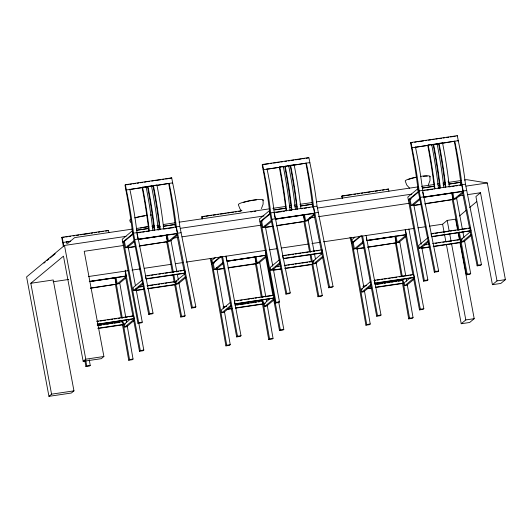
<?xml version="1.0" encoding="UTF-8"?>
<svg xmlns="http://www.w3.org/2000/svg" width="532" height="532" viewBox="0 0 532 532"><rect width="100%" height="100%" fill="white"/><g stroke="black" fill="none" stroke-linecap="round" stroke-linejoin="round"><path stroke-width="0.8" d="M261.425 208.604L263.107 204.155L263.121 199.946M428.307 184.976L429.996 180.528L430.009 176.318M63.308 246.21A134.204 33.596 81.6 0 1 62.696 242.579L61.759 237.591L62.171 237.252L108.495 230.396L108.894 232.537M184.531 273.016L191.533 308.048L195.038 307.529L195.856 306.851L179.836 226.293A134.204 33.596 81.6 0 0 172.654 182.855L171.716 177.861L125.392 184.717L124.987 185.056L125.918 190.044A168.205 42.101 81.6 0 1 132.694 233.821M62.696 242.579L70.703 241.116M125.918 190.044L172.654 182.855L172.242 183.194M142.543 187.164L142.137 187.503A168.205 42.101 81.6 0 1 148.913 231.28L149.326 230.941A134.782 33.735 81.6 0 0 142.543 187.164L146.054 186.646A134.782 33.735 81.6 0 1 152.83 230.423L152.631 230.595M145.648 186.985L146.054 186.646M147.936 186.366L147.53 186.705A168.205 42.101 81.6 0 1 154.307 230.482L154.719 230.143A134.782 33.735 81.6 0 0 147.936 186.366L151.447 185.848A134.782 33.735 81.6 0 1 158.223 229.625L157.818 229.964L159.128 229.771M151.041 186.187L151.447 185.848M153.416 185.555L153.003 185.894A168.205 42.101 81.6 0 1 159.786 229.678L160.192 229.332A134.782 33.735 81.6 0 0 153.416 185.555L156.92 185.036A134.782 33.735 81.6 0 1 163.703 228.813L163.497 228.986M156.514 185.375L156.92 185.036M108.082 230.735L108.495 230.396M171.716 177.861L169.681 178.446M156.448 185.528L169.143 183.374A134.204 33.596 81.6 0 1 176.325 226.812L192.345 307.37L191.533 308.048M122.739 242.113L133.512 233.142L137.023 232.624L153.043 313.182L152.225 313.86L148.714 314.379L132.162 230.968L122.207 239.26L137.941 323.35L141.452 322.831L142.27 322.153L136.032 288.843M133.406 318.774L139.49 351.273L142.995 350.754L143.813 350.076L123.557 241.428L124.435 241.302L132.967 234.2M124.435 241.302L125.632 247.713L134.164 240.61M134.091 241.874L127.387 247.453L125.632 247.713M163.517 226.333L175.181 224.471L175.713 227.317M114.533 278.156L116.023 277.518L117.22 283.928L125.752 276.826M165.758 235.61L167.248 234.971L168.451 241.382L170.207 241.122L177.515 235.038M174.981 224.637L175.513 227.49L176.325 226.812L179.636 226.459M99.803 280.051L114.939 277.817L116.142 284.228L90.347 288.324M89.655 281.608L125.685 276.274L126.097 275.935L125.193 271.127M138.327 239.387L166.17 235.27L167.367 241.681L139.118 246.143M142.529 187.583L129.429 189.525L129.835 189.186A134.204 33.596 81.6 0 1 137.023 232.624L176.125 226.978L177.322 233.395L176.917 233.734L138.426 239.427M168.451 241.382L176.983 234.28M118.975 283.669L125.678 278.09M321.734 252.74L328.736 287.779L332.247 287.253L333.059 286.575L317.039 206.017A134.204 33.596 81.6 0 0 309.857 162.579L308.919 157.592L262.595 164.441L262.19 164.78L263.121 169.768A168.205 42.101 81.6 0 1 269.897 213.545M202.167 219.038L201.761 216.903L202.173 216.564L241.994 210.672M263.121 169.768L309.857 162.579L309.444 162.918M142.037 280.178L133.1 287.626L133.632 290.472L135.387 290.213L143.048 283.835M279.752 166.888L279.34 167.234A168.205 42.101 81.6 0 1 286.116 211.011L286.529 210.665A134.782 33.735 81.6 0 0 279.752 166.888L283.257 166.37A134.782 33.735 81.6 0 1 290.04 210.147L289.627 210.492M133.632 290.472L142.569 283.031M282.851 166.709L283.257 166.37M295.426 209.355A134.782 33.735 81.6 0 0 288.65 165.572L284.733 166.436A168.205 42.101 81.6 0 1 291.509 210.213L290.259 210.399M290.618 165.286L290.213 165.625A168.205 42.101 81.6 0 1 296.989 209.402L297.395 209.063A134.782 33.735 81.6 0 0 290.618 165.286L294.13 164.767A134.782 33.735 81.6 0 1 300.906 208.544M293.717 165.106L294.13 164.767M293.657 165.252L306.346 163.098A134.204 33.596 81.6 0 1 313.534 206.536L329.554 287.094L328.736 287.779M122.234 321.986L122.653 321.634L123.191 324.487L122.766 324.839L98.207 328.463M146.32 278.981L184.817 273.275L185.209 272.949L184.677 270.103L184.285 270.429L184.551 271.852M97.662 324.36L134.097 318.695L133.565 315.842L129.063 316.793M134.204 320.41L126.543 326.788L124.787 327.047L124.255 324.201L130.001 319.413M185.868 277.505L178.207 283.882L176.451 284.141L175.919 281.288L184.857 273.847M146.992 285.711L174.835 281.588L175.367 284.44L174.962 284.78L147.936 288.776M124.787 327.047L133.725 319.606M176.451 284.141L185.389 276.7M215.533 257.328L211.796 260.441L226.718 345.208L225.9 345.886L211.517 263.965A134.204 33.596 81.6 0 1 210.173 258.612M84.907 360.889L85.898 366.575L86.716 365.896L90.227 365.378L89.23 359.692M137.941 323.35L138.759 322.671L142.27 322.153M148.714 314.379L149.532 313.7L153.043 313.182M259.942 221.837L270.715 212.867L274.226 212.348L290.246 292.906L289.428 293.591L285.917 294.11L269.365 210.699L259.41 218.985L275.15 303.08L278.655 302.562L279.473 301.877L273.242 268.574M270.775 213.418L261.638 221.026L262.835 227.443L264.59 227.184L271.293 221.598M211.517 263.965L220.255 256.69M90.227 365.378L89.409 366.056L85.898 366.575M221.132 256.564L213.212 263.16L214.409 269.571L222.941 262.469M262.835 227.443L271.367 220.341M216.165 269.312L223.473 263.227M291.509 210.213L291.922 209.874A134.782 33.735 81.6 0 0 285.145 166.09M312.922 207.048L312.384 204.195L300.72 206.057M122.473 324.52L128.717 360.244L129.529 359.566L133.04 359.047L127.228 325.757M139.49 351.273L140.302 350.595L143.813 350.076M174.676 284.52L180.76 317.019L181.578 316.341L185.083 315.822L178.852 282.512M302.961 215.334L304.45 214.695L305.654 221.113L307.41 220.853L314.718 214.762M254.535 257.468L256.025 256.83L257.229 263.24L265.754 256.138M133.04 359.047L132.222 359.725L128.717 360.244M185.083 315.822L184.272 316.5L180.76 317.019M316.839 206.183L313.534 206.536L312.716 207.214A168.205 42.101 81.6 0 0 305.94 163.437M275.529 219.111L303.373 214.995L304.57 221.412L276.321 225.867M279.732 167.314L266.632 169.249L267.037 168.91A134.204 33.596 81.6 0 1 274.226 212.348L313.328 206.702L314.525 213.119L314.119 213.458L275.629 219.151M305.654 221.113L314.186 214.004M254.941 257.129L256.145 263.54L255.739 263.879L227.895 267.995M258.978 262.981L266.293 256.889M342.169 198.35L341.77 196.215L342.176 195.876L388.5 189.026L388.905 191.161M418.305 191.62A168.205 42.101 81.6 0 0 411.529 147.843L410.591 142.855L411.003 142.51L457.327 135.66L458.258 140.648A134.204 33.596 81.6 0 1 465.447 184.085L481.467 264.65L480.649 265.328L477.138 265.847L470.135 230.808M411.529 147.843L458.258 140.648L457.853 140.993M279.879 259.377L270.303 267.35L270.841 270.203L272.597 269.943L280.258 263.559M230.383 302.402L221.445 309.843L221.977 312.696L223.733 312.437L231.393 306.053M270.841 270.203L280.417 262.223M221.977 312.696L230.915 305.248M428.154 144.963L427.748 145.303A168.205 42.101 81.6 0 1 434.524 189.079L434.93 188.74A134.782 33.735 81.6 0 0 428.154 144.963L431.665 144.445A134.782 33.735 81.6 0 1 438.441 188.222L438.036 188.561L439.917 188.281A168.205 42.101 81.6 0 0 433.141 144.505L437.058 143.647A134.782 33.735 81.6 0 1 443.834 187.424L443.628 187.597M431.252 144.784L431.665 144.445M436.646 143.986L437.058 143.647M439.02 143.354L438.614 143.693A168.205 42.101 81.6 0 1 445.39 187.47L445.803 187.131A134.782 33.735 81.6 0 0 439.02 143.354L442.531 142.835A134.782 33.735 81.6 0 1 449.307 186.612M442.125 143.175L442.531 142.835M388.5 189.026L386.471 189.605M456.922 135.999L457.327 135.66M321.488 250.153L321.88 249.827L322.419 252.68L322.026 253.006L283.523 258.705M262.236 301.298L262.662 300.946L263.194 303.799L262.768 304.151L235.756 308.134M442.059 143.327L454.754 141.166A134.204 33.596 81.6 0 1 461.936 184.604L477.955 265.169L477.138 265.847M323.07 257.229L315.41 263.606L313.654 263.865L313.122 261.019L322.06 253.578M273.162 295.499L273.568 295.16L234.26 300.972M274.206 299.722L266.545 306.1L264.79 306.359L264.258 303.513L270.003 298.725M284.201 265.435L312.038 261.318L312.577 264.165L312.164 264.51L285.145 268.507M313.654 263.865L322.592 256.424M264.79 306.359L273.727 298.918M275.15 303.08L275.962 302.395L279.473 301.877M285.917 294.11L286.735 293.425L290.246 292.906M354.917 237.159L351.805 239.752L366.721 324.52L365.91 325.198L351.519 243.284A134.204 33.596 81.6 0 1 350.009 237.252M221.625 256.49L236.673 336.916L237.491 336.237L241.003 335.719L226.1 256.105M351.519 243.284L360.257 236.002M224.418 311.4L230.23 344.689L229.412 345.368L225.9 345.886M241.003 335.719L240.185 336.397L236.673 336.916M350.974 237.265A168.205 42.101 81.6 0 0 352.337 242.599L353.215 242.472L361.135 235.876M408.35 199.912L419.123 190.941L422.627 190.423L438.647 270.981L437.836 271.659L434.325 272.178L417.773 188.767L407.818 197.059L423.552 281.149L427.063 280.63L427.874 279.952L421.643 246.642M418.571 191.999L410.039 199.101L411.243 205.512L412.998 205.252L420.307 199.168M362.944 241.781L354.412 248.883L353.215 242.472M356.167 248.624L362.871 243.044M411.243 205.512L419.775 198.409M311.885 264.251L317.963 296.743L318.781 296.065L322.292 295.546L316.055 262.236M262.482 303.832L268.72 339.556L269.538 338.877L273.042 338.359L267.23 305.069M273.408 298.093L279.493 330.585L280.311 329.907L283.815 329.388L278.648 301.764M322.292 295.546L321.474 296.224L317.963 296.743M273.042 338.359L272.231 339.037L268.72 339.556M283.815 329.388L283.004 330.066L279.493 330.585M459.774 185.349L461.324 185.116L460.792 182.263L449.121 184.132M451.369 193.409L451.981 192.897L458.976 230.27M461.324 185.116L461.936 184.604L465.241 184.258M377.048 239.087L394.95 236.441L396.147 242.851L367.898 247.314M405.204 229.751L406.102 234.565L405.697 234.905L367.206 240.597M405.763 235.45L397.231 242.552L396.027 236.142L395.15 236.268L402.165 275.968M398.987 242.293L406.295 236.208M423.938 197.186L451.774 193.069L452.978 199.48L424.729 203.936M428.14 145.382L415.033 147.324L415.445 146.985A134.204 33.596 81.6 0 1 422.627 190.423L461.729 184.777L462.933 191.188L462.527 191.533L424.037 197.219M452.858 192.77L454.055 199.181L462.587 192.079M463.126 192.83L455.811 198.921L454.055 199.181M370.757 285.897L363.735 291.749L361.979 292.008L361.447 289.155L370.385 281.714M361.979 292.008L370.917 284.567M428.287 237.445L418.711 245.418L419.243 248.271L420.998 248.012L428.659 241.634M419.243 248.271L428.819 240.298M402.239 280.61L402.664 280.258L403.196 283.11L402.771 283.463L375.758 287.453M413.164 274.811L413.57 274.472L414.109 277.318L413.697 277.657L374.395 283.476M410.006 278.037L404.26 282.825L404.799 285.677L406.554 285.418L414.209 279.034M431.924 236.78L470.82 230.748L470.288 227.895L468.26 228.467M404.799 285.677L413.736 278.229M460.04 239.726L460.446 239.387L460.978 242.24L460.572 242.579L433.547 246.575M471.478 235.304L463.818 241.681L462.062 241.94L461.523 239.087L470.461 231.646M462.062 241.94L471 234.499M361.627 235.802L376.683 316.227L377.494 315.549L381.005 315.03L366.102 235.417M364.42 290.711L370.232 324.001L369.414 324.68L365.91 325.198M381.005 315.03L380.187 315.709L376.683 316.227M423.552 281.149L424.37 280.47L427.874 279.952M434.325 272.178L435.143 271.5L438.647 270.981M402.485 283.144L408.722 318.868L409.54 318.189L413.051 317.671L407.233 284.381M413.417 277.405L419.495 309.897L420.313 309.218L423.824 308.7L408.922 229.086M413.051 317.671L412.233 318.349L408.722 318.868M423.824 308.7L423.007 309.378L419.495 309.897M460.286 242.319L466.371 274.818L467.182 274.14L470.694 273.621L464.609 241.122M470.694 273.621L469.876 274.299L466.371 274.818M126.071 236.348L64.492 245.445L26.6 276.913L48.951 396.34L71.348 393.028L73.961 390.86L53.213 279.965L30.809 283.277L51.564 394.165L48.951 396.34M43.937 263.141L45.187 262.103M47.069 260.54L48.951 258.978M50.208 257.934L55.222 253.764M67.764 243.35L74.666 237.618L132.209 229.119M30.809 283.277L63.474 256.145L83.165 361.348L101.286 358.674L103.9 356.5L84.216 251.297L123.677 245.465M83.165 361.348L85.778 359.18L103.9 356.5M429.457 226.153L442.611 224.211L447.186 220.414L455.585 219.171L457.567 229.777M492.426 284.68L497.001 280.883L480.502 192.737L475.927 196.541L492.426 284.68L500.825 283.443L505.4 279.646L487.305 182.968L466.783 179.683L464.316 180.042M459.415 215.985L466.444 210.153M469.636 207.5L476.665 201.661M446.428 244.607L461.231 323.729L465.806 319.932L474.205 318.688L459.861 242.013M474.205 318.688L469.636 322.492L461.231 323.729M126.609 184.817L128.232 184.571M129.861 184.331L131.484 184.092M133.113 183.853L135.547 183.493M137.176 183.254L138.799 183.008M140.428 182.769L142.862 182.41M144.491 182.17L146.114 181.931M147.743 181.691L149.366 181.452M151.806 181.086L153.429 180.847M155.058 180.607L160.744 179.763M162.366 179.523L163.996 179.284M165.618 179.045L168.059 178.685M263.001 164.661L268.693 163.816M270.316 163.577L271.938 163.337M273.568 163.098L276.002 162.739M277.631 162.499L279.253 162.26M280.883 162.014L282.505 161.775M284.946 161.415L286.568 161.176M288.198 160.937L289.82 160.697M291.45 160.451L293.883 160.092M295.513 159.853L301.198 159.015M302.828 158.769L304.45 158.529M306.073 158.29L308.513 157.931M410.591 142.855L412.22 142.609M414.654 142.25L416.283 142.011M417.906 141.771L423.598 140.927M425.221 140.687L426.85 140.448M428.473 140.209L430.913 139.85M432.536 139.61L434.165 139.364M435.788 139.125L437.41 138.885M439.04 138.646L441.474 138.287M443.103 138.047L444.725 137.801M446.355 137.562L448.789 137.203M450.418 136.963L455.292 136.245M145.808 187.104L147.444 186.858M151.54 186.253L153.176 186.014M283.011 166.829L284.647 166.589M288.743 165.977L290.379 165.738M431.412 144.897L433.055 144.657M437.144 144.052L438.787 143.813M61.759 237.591L64.199 237.225M65.822 236.986L67.451 236.747M69.074 236.507L70.703 236.268M73.137 235.909L74.766 235.663M76.389 235.423L78.829 235.064M80.452 234.825L82.081 234.585M83.704 234.346L89.389 233.501M91.019 233.262L92.641 233.023M94.27 232.783L96.704 232.418M98.334 232.178L99.956 231.939M101.585 231.699L103.208 231.46M105.649 231.101L107.271 230.861M201.761 216.903L204.202 216.544M205.831 216.298L208.265 215.939M209.894 215.699L211.517 215.46M213.139 215.221L215.58 214.862M217.209 214.615L218.832 214.376M220.454 214.137L226.147 213.299M227.769 213.053L229.398 212.813M231.021 212.574L233.462 212.215M235.084 211.975L236.713 211.736M238.336 211.49L240.777 211.131M341.77 196.215L345.022 195.736M346.645 195.49L351.519 194.772M353.96 194.413L355.582 194.173M357.211 193.934L359.645 193.568M361.275 193.329L362.897 193.089M364.526 192.85L366.149 192.611M367.778 192.371L370.212 192.005M371.841 191.766L373.464 191.527M375.093 191.287L377.527 190.928M379.156 190.689L380.779 190.443M382.402 190.203L384.031 189.964M136.318 228.507L148.647 226.685M151.939 226.2L154.406 225.834M156.867 225.475L159.334 225.109M163.444 224.504L174.955 222.802M179.065 222.196L269.491 208.83M272.776 208.345L285.93 206.403M289.222 205.917L290.864 205.671M294.149 205.186L296.617 204.827M299.908 204.335L312.237 202.512M316.347 201.907L418.278 186.845M421.57 186.36L434.724 184.418M437.191 184.052L439.651 183.686M442.943 183.201L445.41 182.835M448.695 182.35L461.025 180.528M136.664 230.163L148.627 228.394M152.651 227.802L154.26 227.563M157.479 227.084L159.893 226.732M163.111 226.253L175.181 224.471M273.867 209.887L285.837 208.118M289.86 207.527L291.47 207.287M294.688 206.815L297.095 206.456M300.314 205.977L312.384 204.195M422.275 187.962L434.238 186.193M438.262 185.595L439.871 185.362M443.089 184.883L445.503 184.524M448.722 184.052L460.792 182.263M136.491 230.329L147.956 228.634M157.785 227.184L160.238 226.818M275.33 209.814L285.159 208.358M422.92 188.009L434.385 186.313M69.479 241.575L66.201 242.06L66.613 241.721A168.205 42.101 81.6 0 0 67.012 243.882M138.752 232.783L141.1 232.437M142.662 232.205L144.225 231.979M146.573 231.626L148.135 231.4M164.069 229.039L166.396 228.694M167.952 228.467L173.385 227.663M275.955 212.514L281.428 211.703M282.991 211.47L284.553 211.237M301.272 208.77L302.828 208.537M304.377 208.311L306.711 207.965M308.261 207.733L309.817 207.507M423.578 190.695L425.141 190.469M426.711 190.237L429.051 189.891M430.614 189.658L432.962 189.312M448.902 186.951L450.451 186.725M452.007 186.493L454.335 186.147M455.891 185.921L457.44 185.688M180.255 228.341L263.998 215.965M317.365 208.078L411.775 194.127M465.959 186.12L487.305 182.968M125.392 184.717L126.323 189.705A134.204 33.596 81.6 0 1 133.512 233.142L134.709 239.553L138.22 239.034M177.528 233.222L181.04 232.703M262.595 164.441L263.533 169.429A134.204 33.596 81.6 0 1 270.715 212.867L271.918 219.284L275.423 218.765M314.731 212.946L318.242 212.428M411.003 142.51L411.934 147.504A134.204 33.596 81.6 0 1 419.123 190.941L420.32 197.352L423.831 196.833M463.139 191.021L466.644 190.503M138.014 239.207L177.322 233.395M275.224 218.931L314.525 213.119M423.625 197.006L462.933 191.188M262.808 220.853L260.76 221.159L275.962 302.395M411.209 198.928L409.161 199.227L424.37 280.47M173.006 238.176L177.941 237.445M182.05 236.84L260.979 225.176M309.491 218.007L314.425 217.282M318.535 216.67L408.975 203.31M459.129 195.896L463.239 195.291M467.349 194.685L480.502 192.737M128.059 247.493L135.434 246.409M139.524 245.804L167.367 241.681M265.269 227.224L272.637 226.133M276.733 225.528L304.57 221.412M413.67 205.292L421.038 204.202M425.135 203.596L452.978 199.48M127.653 247.839L135.022 246.748M264.856 227.563L273.049 226.353M413.264 205.631L421.45 204.421M53.06 281.774L68.675 279.466M88.398 276.547L128.671 270.602M131.956 270.116L140.175 268.899M144.285 268.294L171.404 264.284M175.513 263.679L182.908 262.582M186.2 262.096L265.914 250.319M269.205 249.834L276.6 248.743M281.528 248.012L308.653 244.008M311.938 243.523L320.158 242.306M323.443 241.821L413.843 228.461M417.953 227.856L425.354 226.765M89.243 281.388L126.097 275.935M226.792 261.059L266.1 255.247L227.204 261.279M366.801 240.378L406.102 234.565M214.376 262.988L212.335 263.287A168.205 42.101 81.6 0 1 211.138 258.625M89.516 281.574L98.925 280.184M228.062 261.106L236.168 259.902M237.046 259.776L239.806 259.363M240.391 259.277L254.163 257.242M366.515 240.644L376.171 239.214M282.592 255.626L321.88 249.827M431 233.701L470.288 227.895M145.389 275.902L184.677 270.103M147.424 275.889L149.878 275.523M151.52 275.283L153.156 275.037M154.792 274.798L156.435 274.552M158.888 274.186L160.531 273.947M162.167 273.701L163.803 273.461M165.445 273.215L167.899 272.856M169.542 272.61L171.178 272.371M172.82 272.125L174.456 271.885M176.092 271.639L178.553 271.273M180.188 271.034L181.831 270.788M284.627 255.613L286.263 255.373M287.905 255.127L290.359 254.768M292.002 254.522L293.637 254.283M295.273 254.037L296.916 253.797M298.552 253.551L301.012 253.185M302.648 252.946L304.284 252.7M305.927 252.461L308.38 252.095M310.023 251.855L311.659 251.609M313.301 251.37L314.937 251.124M316.573 250.885L319.034 250.519M432.21 233.807L433.853 233.568M435.489 233.322L437.949 232.956M439.585 232.717L441.221 232.471M442.863 232.231L448.596 231.38M450.232 231.141L451.874 230.895M453.51 230.655L455.971 230.29M457.606 230.043L459.242 229.804M460.885 229.558L466.617 228.713M470.82 230.748L431.532 236.547L431.133 234.413M185.209 272.949L145.921 278.748L145.522 276.613M322.419 252.68L283.124 258.479L282.725 256.338M115.145 277.644L116.342 284.055L119.853 283.536L125.811 317.637M213.532 269.704L217.043 269.185L223.846 308.154M255.147 256.956L256.351 263.373L259.855 262.855L265.814 296.949M353.534 249.016L357.045 248.497L363.855 287.466M396.353 242.685L399.864 242.166L405.677 275.45M90.753 287.985L116.142 284.228M216.837 269.352L224.205 268.261M228.301 267.656L256.145 263.54M356.839 248.663L364.214 247.58M367.486 247.094L396.147 242.851M216.431 269.691L224.617 268.48M356.433 249.009L363.802 247.919M175.919 281.288L177.09 281.115M313.122 261.019L314.292 260.846M461.523 239.087L462.694 238.915M138.805 286.921L143.72 286.189M276.008 266.645L280.923 265.92M424.416 244.72L429.331 243.988M432.602 243.503L460.446 239.387M140.036 287.014L141.672 286.775M147.404 285.93L149.04 285.684M150.682 285.445L153.136 285.079M154.772 284.839L156.415 284.593M158.051 284.354L159.686 284.108M161.329 283.869L163.783 283.503M165.419 283.263L167.061 283.017M168.697 282.778L171.151 282.412M172.794 282.173L174.43 281.933M277.238 266.745L278.874 266.499M284.607 265.654L286.249 265.408M287.885 265.169L289.521 264.929M291.164 264.683L293.617 264.324M295.253 264.078L296.889 263.839M298.532 263.593L300.168 263.353M301.804 263.107L304.264 262.748M305.9 262.502L307.536 262.263M309.178 262.023L311.632 261.658M424.822 244.933L426.464 244.693M435.469 243.363L437.111 243.117M438.747 242.878L440.383 242.632M442.843 242.273L444.479 242.027M446.115 241.787L451.03 241.062M453.483 240.697L455.126 240.457M456.762 240.211L459.216 239.852M136.066 290.253L144.252 289.042M147.53 288.557L175.367 284.44M273.268 269.983L281.455 268.766M284.733 268.288L312.577 264.165M421.67 248.052L429.863 246.841M433.134 246.356L460.978 242.24M135.653 290.592L143.846 289.381M272.856 270.322L281.049 269.112M421.264 248.391L429.45 247.18M96.718 321.295L133.565 315.842M413.57 274.472L374.269 280.284L374.668 282.419M192.345 307.37L195.856 306.851M329.554 287.094L333.059 286.575M477.955 265.169L481.467 264.65M97.123 321.514L98.766 321.268M100.402 321.029L102.038 320.783M103.674 320.543L105.316 320.304M107.77 319.938L109.406 319.699M111.048 319.453L112.684 319.213M114.32 318.967L116.781 318.608M118.417 318.362L120.052 318.123M121.695 317.877L123.331 317.637M124.967 317.398L127.427 317.032M237.132 300.826L238.768 300.58M240.404 300.341L242.04 300.101M244.501 299.735L246.136 299.496M247.772 299.25L249.415 299.011M251.051 298.765L253.505 298.405M255.147 298.159L256.783 297.92M258.419 297.674L260.062 297.435M262.515 297.069L264.151 296.829M265.794 296.59L271.52 295.739M373.856 280.623L375.499 280.377M377.135 280.138L379.589 279.772M381.231 279.533L382.867 279.293M384.503 279.047L386.139 278.808M388.599 278.442L390.235 278.203M391.871 277.957L396.786 277.232M399.246 276.866L400.882 276.627M402.518 276.381L408.25 275.536M409.893 275.297L411.529 275.051M97.25 324.141L134.097 318.695M374.801 283.13L414.109 277.318M235.204 304.038L274.1 298.006L234.798 303.819L234.393 301.684M97.256 325.398L122.653 321.634M223.34 306.771L226.612 306.286M234.805 305.075L262.662 300.946M366.621 285.598L362.95 286.416L364.586 286.169M374.807 284.387L402.664 280.258M99.311 325.371L101.765 325.005M103.407 324.766L105.043 324.527M106.679 324.281L109.133 323.922M110.769 323.675L112.412 323.436M114.047 323.197L119.773 322.352M222.948 307.097L226.22 306.618M236.86 305.049L238.496 304.803M240.132 304.563L245.864 303.719M247.5 303.473L249.136 303.233M250.778 302.994L253.232 302.628M254.868 302.389L256.504 302.143M258.14 301.903L259.782 301.664M376.862 284.361L382.594 283.509M384.23 283.27L385.866 283.031M387.509 282.785L389.963 282.425M391.599 282.186L393.234 281.94M394.87 281.701L396.513 281.461M398.149 281.215L400.603 280.856M124.255 324.201L125.426 324.028M97.795 328.244L123.191 324.487M264.258 303.513L265.428 303.34M361.447 289.155L362.618 288.982M227.151 309.139L232.065 308.407M235.337 307.922L263.194 303.799M367.153 288.45L371.25 287.845M375.346 287.24L403.196 283.11M226.752 309.464L231.666 308.74M366.754 288.783L371.668 288.051M497.001 280.883L505.4 279.646M226.718 345.208L230.23 344.689M366.721 324.52L370.232 324.001M51.564 394.165L73.961 390.86M409.587 188.195L406.787 185.07L405.258 181.166A12.635 1.842 -10.6 0 1 416.583 177.063M241.162 210.386L239.899 208.704L238.369 204.793A12.635 1.842 -10.6 0 1 251.643 200.331A12.635 1.842 -10.6 0 1 262.841 200.584M130.413 222.409L129.821 220.388A12.635 1.842 -10.6 0 1 130.952 219.224M462.321 191.7L469.65 228.368M420.32 197.352L435.143 271.5M313.913 213.631L321.242 250.293M271.918 219.284L286.735 293.425M176.71 233.9L184.039 270.569M134.709 239.553L149.532 313.7M470.029 228.94L470.428 231.074M456.403 197.252L462.481 229.751M462.787 231.373L464.004 237.87M459.276 231.892L467.182 274.14M452.38 200.079L458.005 230.137M458.464 232.57L459.828 239.885M458.178 233.043L459.402 239.566M447.186 220.414L449.168 231.021M449.626 233.468L451.149 241.621M451.455 243.25L465.806 319.932M442.611 224.211L444.134 232.371M444.439 234L445.969 242.16M422.727 192.192L423.479 196.202M413.736 204.394L421.191 244.208M405.411 229.605L420.313 309.218M405.51 235.157L412.958 274.964M366.349 237.97L366.648 239.573M362.598 235.935L377.494 315.549M342.176 195.876L342.575 198.01M321.621 250.865L322.026 253.006M308.148 219.995L314.08 251.676M314.538 254.116L315.449 258.991M303.572 214.828L310.568 252.195M311.027 254.635L318.781 296.065M303.825 221.192L309.604 252.062M310.056 254.502L311.426 261.81M274.173 213.319L275.071 218.127M265.182 225.515L272.783 266.133M265.408 250.293L280.311 329.907M265.355 255.034L272.956 295.652M262.502 302.728L262.768 304.151M225.894 256.251L226.645 260.261M222.589 256.623L237.491 336.237M216.743 267.583L217.043 269.185M202.173 216.564L202.572 218.699M170.945 240.265L176.877 271.952M177.329 274.386L178.393 280.078M166.37 235.097L173.365 272.47M173.824 274.904L181.578 316.341M166.622 241.468L172.395 272.337M172.853 274.771L174.223 282.086M136.97 233.595L137.269 235.197M137.569 236.8L137.868 238.403M127.979 245.784L135.427 285.598M125.253 270.163L140.302 350.595M125.239 273.874L125.685 276.274M125.346 275.722L132.947 316.341M64.492 245.445L85.778 359.18M62.171 237.252L63.102 242.24A168.205 42.101 81.6 0 0 63.78 245.837M406.242 278.702L406.667 281.135M402.731 279.22L409.54 318.189M395.535 243.363L401.347 276.653M401.773 279.087L402.059 280.71M266.239 299.39L266.665 301.824M256.351 263.373L262.303 297.468M262.728 299.908L269.538 338.877M255.533 264.052L261.345 297.335M261.771 299.775L262.057 301.398M126.237 320.071L126.663 322.512M116.342 284.055L122.3 318.156M122.726 320.59L129.529 359.566M115.53 284.74L121.343 318.023M121.768 320.464L122.047 322.086M85.725 360.211L86.716 365.896M134.669 217.847A12.635 1.842 -10.6 0 1 147.238 215.327M150.204 215.061A12.635 1.842 -10.6 0 1 151.587 215.014M140.528 228.035A6.357 0.931 -10.6 0 1 148.834 226.672M135.68 217.821A11.165 1.629 -10.6 0 1 144.691 215.892M243.563 202.433A11.165 1.629 -10.6 0 1 249.136 201.023M249.814 200.89A11.165 1.629 -10.6 0 1 252.567 200.398M253.239 200.298A11.165 1.629 -10.6 0 1 256.424 199.912M250.838 211.995A6.357 0.931 -10.6 0 1 252.121 211.723M254.077 211.384A6.357 0.931 -10.6 0 1 255.885 211.164M420.453 176.398A12.635 1.842 -10.6 0 1 429.73 176.95M408.23 179.603A11.165 1.629 -10.6 0 1 416.702 177.256M423.312 176.278A11.165 1.629 -10.6 0 1 427.249 176.178M433.547 144.165A134.782 33.735 81.6 0 1 440.323 187.942M454.341 141.512A168.205 42.101 81.6 0 1 461.031 184.557M448.163 181.093A168.205 42.101 81.6 0 1 448.356 182.562M168.73 183.713A168.205 42.101 81.6 0 1 175.513 227.49"/></g></svg>
